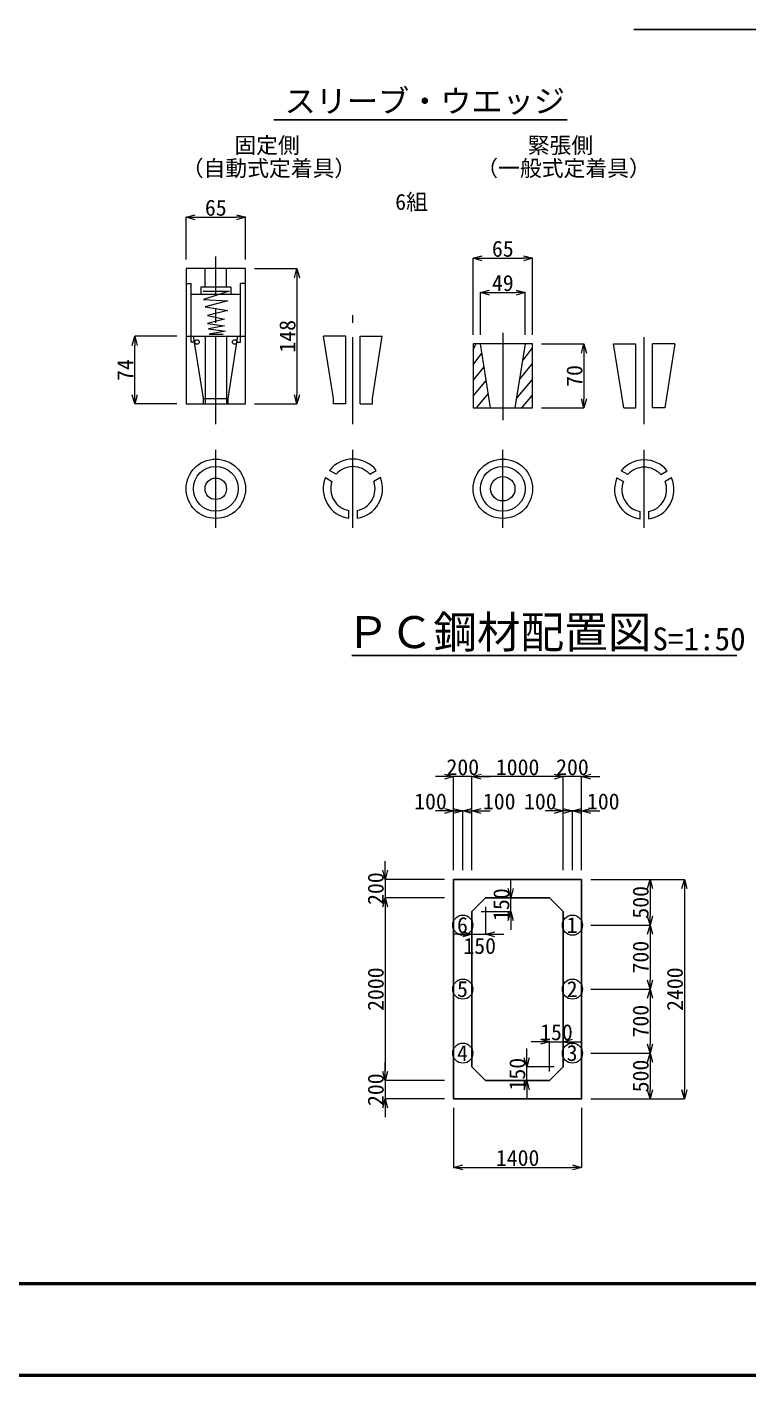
# Model space of a CAD drawing. Header units: millimetres. Extents: x 0 to 84100, y 0 to 59400.
# Drawn here: x 47731 to 63516, y 0 to 29496 of the extents above; entities that cross this region are included whole.
import ezdxf
from ezdxf.enums import TextEntityAlignment as Align

# ---------------------------------------------------------------- set-up
doc = ezdxf.new("R2010")
doc.units = ezdxf.units.MM
doc.header["$LTSCALE"] = 100
doc.header["$PDMODE"] = 3
doc.header["$PDSIZE"] = -2
doc.linetypes.add('CENTER2', pattern=[28.575, 19.05, -3.175, 3.175, -3.175])
doc.layers.get('0').update_dxf_attribs({"lineweight": 9})
doc.layers.add('0タイトル', color=7, linetype='Continuous')
for name, color, linetype, lineweight in [('0中心線', 7, 'CENTER2', 5), ('0寸法', 7, 'Continuous', 5), ('0文字', 41, 'Continuous', 5), ('1Pca-BOX', 3, 'Continuous', 25), ('3PC定着具', 150, 'Continuous', 13), ('D-TTL', 2, 'Continuous', 50)]:
    doc.layers.add(name, color=color, linetype=linetype, lineweight=lineweight)
doc.styles.add('寸法文字', font='MS Gothic.ttf')
doc.dimstyles.new('1／5', dxfattribs={"dimscale": 100, "dimtxt": 3.5, "dimasz": 2, "dimexe": 0, "dimexo": 2, "dimgap": 0.3, "dimtad": 1, "dimdec": 0, "dimlfac": 0.05, "dimzin": 1, "dimdsep": 46, "dimtxsty": '寸法文字', "dimblk": 'OPEN30', "dimcen": 2.5, "dimclrd": 256, "dimclre": 256, "dimclrt": 256, "dimadec": 0, "dimazin": 0, "dimtfac": 1, "dimtdec": 0, "dimtmove": 0, "dimatfit": 3, "dimldrblk": 'OPEN30', "dimfxl": 1, "dimlwd": -1, "dimlwe": -1, "dimarcsym": 0})
doc.dimstyles.new('1／50', dxfattribs={"dimscale": 100, "dimtxt": 3.5, "dimasz": 2, "dimexe": 0, "dimexo": 2, "dimgap": 0.3, "dimtad": 1, "dimdec": 1, "dimlfac": 0.5, "dimzin": 9, "dimdsep": 46, "dimtxsty": '寸法文字', "dimblk": 'OPEN30', "dimcen": 2.5, "dimclrd": 256, "dimclre": 256, "dimclrt": 256, "dimadec": 0, "dimazin": 0, "dimtfac": 1, "dimtdec": 1, "dimtmove": 0, "dimatfit": 3, "dimldrblk": 'OPEN30', "dimfxl": 1, "dimlwd": -1, "dimlwe": -1, "dimarcsym": 0})

# ---------------------------------------------------------------- blocks, each defined once
blk = doc.blocks.new('_Open30')
at = {"color": 0, "linetype": 'ByBlock', "lineweight": -2}
for p, q in [((-1, 0.27), (0, 0)), ((0, 0), (-1, -0.27)), ((0, 0), (-1, 0))]:
    blk.add_line(p, q, dxfattribs=at)
blk = doc.blocks.new('*D24')
at = {"layer": '0寸法', "transparency": 16777216}
for p, q in [((52715, 24208), (53640, 24208)), ((53640, 24008), (53640, 21448)), ((52715, 21248), (53640, 21248))]:
    blk.add_line(p, q, dxfattribs=at)
at = {"layer": 'Defpoints', "color": 0, "transparency": 16777216}
for p in [(52515, 24208), (52515, 21248), (53640, 21248)]:
    blk.add_point(p, dxfattribs=at)
at = {"layer": '0寸法', "transparency": 16777216, "xscale": 200, "yscale": 200, "zscale": 200}
for p, rotation in [((53640, 24208), 90), ((53640, 21248), 270)]:
    blk.add_blockref('_Open30', p, dxfattribs=dict(at, rotation=rotation))
at = {"layer": '0寸法', "transparency": 16777216, "insert": (53435, 22728), "char_height": 350, "attachment_point": 5, "rotation": 90, "style": '寸法文字'}
blk.add_mtext('148', dxfattribs=at)
blk = doc.blocks.new('*D25')
at = {"layer": '0寸法', "transparency": 16777216}
for p, q in [((51215, 24408), (51215, 25333)), ((51415, 25333), (52315, 25333)), ((52515, 24408), (52515, 25333))]:
    blk.add_line(p, q, dxfattribs=at)
at = {"layer": 'Defpoints', "color": 0, "transparency": 16777216}
for p in [(52515, 25333), (51215, 24208), (52515, 24208)]:
    blk.add_point(p, dxfattribs=at)
at = {"layer": '0寸法', "transparency": 16777216, "xscale": 200, "yscale": 200, "zscale": 200, "rotation": 180}
blk.add_blockref('_Open30', (51215, 25333), dxfattribs=at)
at = {"layer": '0寸法', "transparency": 16777216, "xscale": 200, "yscale": 200, "zscale": 200}
blk.add_blockref('_Open30', (52515, 25333), dxfattribs=at)
at = {"layer": '0寸法', "transparency": 16777216, "insert": (51865, 25538), "char_height": 350, "attachment_point": 5, "style": '寸法文字'}
blk.add_mtext('65', dxfattribs=at)
blk = doc.blocks.new('*D26')
at = {"layer": '0寸法', "transparency": 16777216}
for p, q in [((58998, 22560), (59923, 22560)), ((59923, 22360), (59923, 21360)), ((58998, 21160), (59923, 21160))]:
    blk.add_line(p, q, dxfattribs=at)
at = {"layer": 'Defpoints', "color": 0, "transparency": 16777216}
for p in [(58798, 22560), (58798, 21160), (59923, 21160)]:
    blk.add_point(p, dxfattribs=at)
at = {"layer": '0寸法', "transparency": 16777216, "xscale": 200, "yscale": 200, "zscale": 200}
for p, rotation in [((59923, 22560), 90), ((59923, 21160), 270)]:
    blk.add_blockref('_Open30', p, dxfattribs=dict(at, rotation=rotation))
at = {"layer": '0寸法', "transparency": 16777216, "insert": (59718, 21860), "char_height": 350, "attachment_point": 5, "rotation": 90, "style": '寸法文字'}
blk.add_mtext('70', dxfattribs=at)
blk = doc.blocks.new('*D50')
at = {"layer": '0寸法', "transparency": 16777216}
for p, q in [((51015, 22728), (50090, 22728)), ((50090, 21448), (50090, 22528)), ((51015, 21248), (50090, 21248))]:
    blk.add_line(p, q, dxfattribs=at)
at = {"layer": 'Defpoints', "color": 0, "transparency": 16777216}
for p in [(50090, 22728), (51215, 22728), (51215, 21248)]:
    blk.add_point(p, dxfattribs=at)
at = {"layer": '0寸法', "transparency": 16777216, "xscale": 200, "yscale": 200, "zscale": 200}
for p, rotation in [((50090, 22728), 90), ((50090, 21248), 270)]:
    blk.add_blockref('_Open30', p, dxfattribs=dict(at, rotation=rotation))
at = {"layer": '0寸法', "transparency": 16777216, "insert": (49885, 21988), "char_height": 350, "attachment_point": 5, "rotation": 90, "style": '寸法文字'}
blk.add_mtext('74', dxfattribs=at)
blk = doc.blocks.new('*D27')
at = {"layer": '0寸法', "transparency": 16777216}
for p, q in [((57498, 22760), (57498, 24435)), ((57698, 24435), (58598, 24435)), ((58798, 22760), (58798, 24435))]:
    blk.add_line(p, q, dxfattribs=at)
at = {"layer": 'Defpoints', "color": 0, "transparency": 16777216}
for p in [(58798, 24435), (57498, 22560), (58798, 22560)]:
    blk.add_point(p, dxfattribs=at)
at = {"layer": '0寸法', "transparency": 16777216, "xscale": 200, "yscale": 200, "zscale": 200, "rotation": 180}
blk.add_blockref('_Open30', (57498, 24435), dxfattribs=at)
at = {"layer": '0寸法', "transparency": 16777216, "xscale": 200, "yscale": 200, "zscale": 200}
blk.add_blockref('_Open30', (58798, 24435), dxfattribs=at)
at = {"layer": '0寸法', "transparency": 16777216, "insert": (58148, 24640), "char_height": 350, "attachment_point": 5, "style": '寸法文字'}
blk.add_mtext('65', dxfattribs=at)
blk = doc.blocks.new('*D28')
at = {"layer": '0寸法', "transparency": 16777216}
for p, q in [((57658, 22760), (57658, 23685)), ((57858, 23685), (58438, 23685)), ((58638, 22760), (58638, 23685))]:
    blk.add_line(p, q, dxfattribs=at)
at = {"layer": 'Defpoints', "color": 0, "transparency": 16777216}
for p in [(58638, 23685), (57658, 22560), (58638, 22560)]:
    blk.add_point(p, dxfattribs=at)
at = {"layer": '0寸法', "transparency": 16777216, "xscale": 200, "yscale": 200, "zscale": 200, "rotation": 180}
blk.add_blockref('_Open30', (57658, 23685), dxfattribs=at)
at = {"layer": '0寸法', "transparency": 16777216, "xscale": 200, "yscale": 200, "zscale": 200}
blk.add_blockref('_Open30', (58638, 23685), dxfattribs=at)
at = {"layer": '0寸法', "transparency": 16777216, "insert": (58148, 23890), "char_height": 350, "attachment_point": 5, "style": '寸法文字'}
blk.add_mtext('49', dxfattribs=at)
blk = doc.blocks.new('*D69')
at = {"layer": '0寸法', "ltscale": 50, "transparency": 16777216}
for p, q in [((55572, 11043), (55572, 11243)), ((56872, 10843), (55572, 10843)), ((55572, 10843), (55572, 10443)), ((56872, 10443), (55572, 10443)), ((55572, 10243), (55572, 10043))]:
    blk.add_line(p, q, dxfattribs=at)
at = {"layer": 'Defpoints', "color": 0, "ltscale": 50, "transparency": 16777216}
for p in [(57072, 10843), (55572, 10443), (57072, 10443)]:
    blk.add_point(p, dxfattribs=at)
at = {"layer": '0寸法', "ltscale": 50, "transparency": 16777216, "xscale": 200, "yscale": 200, "zscale": 200}
for p, rotation in [((55572, 10843), 270), ((55572, 10443), 90)]:
    blk.add_blockref('_Open30', p, dxfattribs=dict(at, rotation=rotation))
at = {"layer": '0寸法', "ltscale": 50, "transparency": 16777216, "insert": (55367, 10643), "char_height": 350, "attachment_point": 5, "rotation": 90, "style": '寸法文字'}
blk.add_mtext('200', dxfattribs=at)
blk = doc.blocks.new('*D63')
at = {"layer": '0寸法', "ltscale": 50, "transparency": 16777216}
for p, q in [((56872, 10443), (55572, 10443)), ((55572, 10243), (55572, 6643)), ((56872, 6443), (55572, 6443))]:
    blk.add_line(p, q, dxfattribs=at)
at = {"layer": 'Defpoints', "color": 0, "ltscale": 50, "transparency": 16777216}
for p in [(57072, 10443), (55572, 6443), (57072, 6443)]:
    blk.add_point(p, dxfattribs=at)
at = {"layer": '0寸法', "ltscale": 50, "transparency": 16777216, "xscale": 200, "yscale": 200, "zscale": 200}
for p, rotation in [((55572, 10443), 90), ((55572, 6443), 270)]:
    blk.add_blockref('_Open30', p, dxfattribs=dict(at, rotation=rotation))
at = {"layer": '0寸法', "ltscale": 50, "transparency": 16777216, "insert": (55367, 8443), "char_height": 350, "attachment_point": 5, "rotation": 90, "style": '寸法文字'}
blk.add_mtext('2000', dxfattribs=at)
blk = doc.blocks.new('*D64')
at = {"layer": '0寸法', "ltscale": 50, "transparency": 16777216}
for p, q in [((55572, 6643), (55572, 6843)), ((56872, 6443), (55572, 6443)), ((55572, 6443), (55572, 6043)), ((56872, 6043), (55572, 6043)), ((55572, 5843), (55572, 5643))]:
    blk.add_line(p, q, dxfattribs=at)
at = {"layer": 'Defpoints', "color": 0, "ltscale": 50, "transparency": 16777216}
for p in [(57072, 6443), (55572, 6043), (57072, 6043)]:
    blk.add_point(p, dxfattribs=at)
at = {"layer": '0寸法', "ltscale": 50, "transparency": 16777216, "xscale": 200, "yscale": 200, "zscale": 200}
for p, rotation in [((55572, 6443), 270), ((55572, 6043), 90)]:
    blk.add_blockref('_Open30', p, dxfattribs=dict(at, rotation=rotation))
at = {"layer": '0寸法', "ltscale": 50, "transparency": 16777216, "insert": (55367, 6243), "char_height": 350, "attachment_point": 5, "rotation": 90, "style": '寸法文字'}
blk.add_mtext('200', dxfattribs=at)
blk = doc.blocks.new('*D65')
at = {"layer": '0寸法', "ltscale": 50, "transparency": 16777216}
for p, q in [((60072, 10843), (62122, 10843)), ((62122, 10643), (62122, 6243)), ((60072, 6043), (62122, 6043))]:
    blk.add_line(p, q, dxfattribs=at)
at = {"layer": 'Defpoints', "color": 0, "ltscale": 50, "transparency": 16777216}
for p in [(59872, 10843), (59872, 6043), (62122, 6043)]:
    blk.add_point(p, dxfattribs=at)
at = {"layer": '0寸法', "ltscale": 50, "transparency": 16777216, "xscale": 200, "yscale": 200, "zscale": 200}
for p, rotation in [((62122, 10843), 90), ((62122, 6043), 270)]:
    blk.add_blockref('_Open30', p, dxfattribs=dict(at, rotation=rotation))
at = {"layer": '0寸法', "ltscale": 50, "transparency": 16777216, "insert": (61917, 8443), "char_height": 350, "attachment_point": 5, "rotation": 90, "style": '寸法文字'}
blk.add_mtext('2400', dxfattribs=at)
blk = doc.blocks.new('*D66')
at = {"layer": '0寸法', "ltscale": 50, "transparency": 16777216}
for p, q in [((60072, 10843), (61372, 10843)), ((61372, 10643), (61372, 10043)), ((60072, 9843), (61372, 9843))]:
    blk.add_line(p, q, dxfattribs=at)
at = {"layer": 'Defpoints', "color": 0, "ltscale": 50, "transparency": 16777216}
for p in [(59872, 10843), (59872, 9843), (61372, 9843)]:
    blk.add_point(p, dxfattribs=at)
at = {"layer": '0寸法', "ltscale": 50, "transparency": 16777216, "xscale": 200, "yscale": 200, "zscale": 200}
for p, rotation in [((61372, 10843), 90), ((61372, 9843), 270)]:
    blk.add_blockref('_Open30', p, dxfattribs=dict(at, rotation=rotation))
at = {"layer": '0寸法', "ltscale": 50, "transparency": 16777216, "insert": (61167, 10343), "char_height": 350, "attachment_point": 5, "rotation": 90, "style": '寸法文字'}
blk.add_mtext('500', dxfattribs=at)
blk = doc.blocks.new('*D67')
at = {"layer": '0寸法', "ltscale": 50, "transparency": 16777216}
for p, q in [((60072, 9843), (61372, 9843)), ((61372, 9643), (61372, 8643)), ((60072, 8443), (61372, 8443))]:
    blk.add_line(p, q, dxfattribs=at)
at = {"layer": 'Defpoints', "color": 0, "ltscale": 50, "transparency": 16777216}
for p in [(59872, 9843), (59872, 8443), (61372, 8443)]:
    blk.add_point(p, dxfattribs=at)
at = {"layer": '0寸法', "ltscale": 50, "transparency": 16777216, "xscale": 200, "yscale": 200, "zscale": 200}
for p, rotation in [((61372, 9843), 90), ((61372, 8443), 270)]:
    blk.add_blockref('_Open30', p, dxfattribs=dict(at, rotation=rotation))
at = {"layer": '0寸法', "ltscale": 50, "transparency": 16777216, "insert": (61167, 9143), "char_height": 350, "attachment_point": 5, "rotation": 90, "style": '寸法文字'}
blk.add_mtext('700', dxfattribs=at)
blk = doc.blocks.new('*D68')
at = {"layer": '0寸法', "ltscale": 50, "transparency": 16777216}
for p, q in [((60072, 8443), (61372, 8443)), ((61372, 8243), (61372, 7243)), ((60072, 7043), (61372, 7043))]:
    blk.add_line(p, q, dxfattribs=at)
at = {"layer": 'Defpoints', "color": 0, "ltscale": 50, "transparency": 16777216}
for p in [(59872, 8443), (59872, 7043), (61372, 7043)]:
    blk.add_point(p, dxfattribs=at)
at = {"layer": '0寸法', "ltscale": 50, "transparency": 16777216, "xscale": 200, "yscale": 200, "zscale": 200}
for p, rotation in [((61372, 8443), 90), ((61372, 7043), 270)]:
    blk.add_blockref('_Open30', p, dxfattribs=dict(at, rotation=rotation))
at = {"layer": '0寸法', "ltscale": 50, "transparency": 16777216, "insert": (61167, 7743), "char_height": 350, "attachment_point": 5, "rotation": 90, "style": '寸法文字'}
blk.add_mtext('700', dxfattribs=at)
blk = doc.blocks.new('*D70')
at = {"layer": '0寸法', "ltscale": 50, "transparency": 16777216}
for p, q in [((60072, 7043), (61372, 7043)), ((61372, 6843), (61372, 6243)), ((60072, 6043), (61372, 6043))]:
    blk.add_line(p, q, dxfattribs=at)
at = {"layer": 'Defpoints', "color": 0, "ltscale": 50, "transparency": 16777216}
for p in [(59872, 7043), (59872, 6043), (61372, 6043)]:
    blk.add_point(p, dxfattribs=at)
at = {"layer": '0寸法', "ltscale": 50, "transparency": 16777216, "xscale": 200, "yscale": 200, "zscale": 200}
for p, rotation in [((61372, 7043), 90), ((61372, 6043), 270)]:
    blk.add_blockref('_Open30', p, dxfattribs=dict(at, rotation=rotation))
at = {"layer": '0寸法', "ltscale": 50, "transparency": 16777216, "insert": (61167, 6543), "char_height": 350, "attachment_point": 5, "rotation": 90, "style": '寸法文字'}
blk.add_mtext('500', dxfattribs=at)
blk = doc.blocks.new('*D53')
at = {"layer": '0寸法', "ltscale": 50, "transparency": 16777216}
for p, q in [((59272, 13093), (59072, 13093)), ((59472, 11043), (59472, 13093)), ((59872, 13093), (59472, 13093)), ((59872, 11043), (59872, 13093)), ((60072, 13093), (60272, 13093))]:
    blk.add_line(p, q, dxfattribs=at)
at = {"layer": 'Defpoints', "color": 0, "ltscale": 50, "transparency": 16777216}
for p in [(59472, 13093), (59472, 10843), (59872, 10843)]:
    blk.add_point(p, dxfattribs=at)
at = {"layer": '0寸法', "ltscale": 50, "transparency": 16777216, "xscale": 200, "yscale": 200, "zscale": 200}
blk.add_blockref('_Open30', (59472, 13093), dxfattribs=at)
at = {"layer": '0寸法', "ltscale": 50, "transparency": 16777216, "xscale": 200, "yscale": 200, "zscale": 200, "rotation": 180}
blk.add_blockref('_Open30', (59872, 13093), dxfattribs=at)
at = {"layer": '0寸法', "ltscale": 50, "transparency": 16777216, "insert": (59672, 13298), "char_height": 350, "attachment_point": 5, "style": '寸法文字'}
blk.add_mtext('200', dxfattribs=at)
blk = doc.blocks.new('*D54')
at = {"layer": '0寸法', "ltscale": 50, "transparency": 16777216}
for p, q in [((57472, 11043), (57472, 13093)), ((59272, 13093), (57672, 13093)), ((59472, 11043), (59472, 13093))]:
    blk.add_line(p, q, dxfattribs=at)
at = {"layer": 'Defpoints', "color": 0, "ltscale": 50, "transparency": 16777216}
for p in [(57472, 13093), (57472, 10843), (59472, 10843)]:
    blk.add_point(p, dxfattribs=at)
at = {"layer": '0寸法', "ltscale": 50, "transparency": 16777216, "xscale": 200, "yscale": 200, "zscale": 200, "rotation": 180}
blk.add_blockref('_Open30', (57472, 13093), dxfattribs=at)
at = {"layer": '0寸法', "ltscale": 50, "transparency": 16777216, "xscale": 200, "yscale": 200, "zscale": 200}
blk.add_blockref('_Open30', (59472, 13093), dxfattribs=at)
at = {"layer": '0寸法', "ltscale": 50, "transparency": 16777216, "insert": (58472, 13298), "char_height": 350, "attachment_point": 5, "style": '寸法文字'}
blk.add_mtext('1000', dxfattribs=at)
blk = doc.blocks.new('*D55')
at = {"layer": '0寸法', "ltscale": 50, "transparency": 16777216}
for p, q in [((56872, 13093), (56672, 13093)), ((57072, 11043), (57072, 13093)), ((57472, 13093), (57072, 13093)), ((57472, 11043), (57472, 13093)), ((57672, 13093), (57872, 13093))]:
    blk.add_line(p, q, dxfattribs=at)
at = {"layer": 'Defpoints', "color": 0, "ltscale": 50, "transparency": 16777216}
for p in [(57072, 13093), (57072, 10843), (57472, 10843)]:
    blk.add_point(p, dxfattribs=at)
at = {"layer": '0寸法', "ltscale": 50, "transparency": 16777216, "xscale": 200, "yscale": 200, "zscale": 200}
blk.add_blockref('_Open30', (57072, 13093), dxfattribs=at)
at = {"layer": '0寸法', "ltscale": 50, "transparency": 16777216, "xscale": 200, "yscale": 200, "zscale": 200, "rotation": 180}
blk.add_blockref('_Open30', (57472, 13093), dxfattribs=at)
at = {"layer": '0寸法', "ltscale": 50, "transparency": 16777216, "insert": (57272, 13298), "char_height": 350, "attachment_point": 5, "style": '寸法文字'}
blk.add_mtext('200', dxfattribs=at)
blk = doc.blocks.new('*D56')
at = {"layer": '0寸法', "ltscale": 50, "transparency": 16777216}
for p, q in [((59472, 12343), (59272, 12343)), ((59672, 11043), (59672, 12343)), ((59872, 12343), (59672, 12343)), ((59872, 11043), (59872, 12343)), ((60072, 12343), (60272, 12343))]:
    blk.add_line(p, q, dxfattribs=at)
at = {"layer": 'Defpoints', "color": 0, "ltscale": 50, "transparency": 16777216}
for p in [(59672, 12343), (59672, 10843), (59872, 10843)]:
    blk.add_point(p, dxfattribs=at)
at = {"layer": '0寸法', "ltscale": 50, "transparency": 16777216, "xscale": 200, "yscale": 200, "zscale": 200}
blk.add_blockref('_Open30', (59672, 12343), dxfattribs=at)
at = {"layer": '0寸法', "ltscale": 50, "transparency": 16777216, "xscale": 200, "yscale": 200, "zscale": 200, "rotation": 180}
blk.add_blockref('_Open30', (59872, 12343), dxfattribs=at)
at = {"layer": '0寸法', "ltscale": 50, "transparency": 16777216, "insert": (60347, 12548), "char_height": 350, "attachment_point": 5, "style": '寸法文字'}
blk.add_mtext('100', dxfattribs=at)
blk = doc.blocks.new('*D57')
at = {"layer": '0寸法', "ltscale": 50, "transparency": 16777216}
for p, q in [((59272, 12343), (59072, 12343)), ((59472, 11043), (59472, 12343)), ((59672, 12343), (59472, 12343)), ((59672, 11043), (59672, 12343)), ((59872, 12343), (60072, 12343))]:
    blk.add_line(p, q, dxfattribs=at)
at = {"layer": 'Defpoints', "color": 0, "ltscale": 50, "transparency": 16777216}
for p in [(59472, 12343), (59472, 10843), (59672, 10843)]:
    blk.add_point(p, dxfattribs=at)
at = {"layer": '0寸法', "ltscale": 50, "transparency": 16777216, "xscale": 200, "yscale": 200, "zscale": 200}
blk.add_blockref('_Open30', (59472, 12343), dxfattribs=at)
at = {"layer": '0寸法', "ltscale": 50, "transparency": 16777216, "xscale": 200, "yscale": 200, "zscale": 200, "rotation": 180}
blk.add_blockref('_Open30', (59672, 12343), dxfattribs=at)
at = {"layer": '0寸法', "ltscale": 50, "transparency": 16777216, "insert": (58970, 12548), "char_height": 350, "attachment_point": 5, "style": '寸法文字'}
blk.add_mtext('100', dxfattribs=at)
blk = doc.blocks.new('*D58')
at = {"layer": '0寸法', "ltscale": 50, "transparency": 16777216}
for p, q in [((56872, 12343), (56672, 12343)), ((57072, 11043), (57072, 12343)), ((57072, 12343), (57272, 12343)), ((57272, 11043), (57272, 12343)), ((57472, 12343), (57672, 12343))]:
    blk.add_line(p, q, dxfattribs=at)
at = {"layer": 'Defpoints', "color": 0, "ltscale": 50, "transparency": 16777216}
for p in [(57272, 12343), (57072, 10843), (57272, 10843)]:
    blk.add_point(p, dxfattribs=at)
at = {"layer": '0寸法', "ltscale": 50, "transparency": 16777216, "xscale": 200, "yscale": 200, "zscale": 200}
blk.add_blockref('_Open30', (57072, 12343), dxfattribs=at)
at = {"layer": '0寸法', "ltscale": 50, "transparency": 16777216, "xscale": 200, "yscale": 200, "zscale": 200, "rotation": 180}
blk.add_blockref('_Open30', (57272, 12343), dxfattribs=at)
at = {"layer": '0寸法', "ltscale": 50, "transparency": 16777216, "insert": (56565, 12548), "char_height": 350, "attachment_point": 5, "style": '寸法文字'}
blk.add_mtext('100', dxfattribs=at)
blk = doc.blocks.new('*D59')
at = {"layer": '0寸法', "ltscale": 50, "transparency": 16777216}
for p, q in [((57072, 12343), (56872, 12343)), ((57272, 11043), (57272, 12343)), ((57272, 12343), (57472, 12343)), ((57472, 11043), (57472, 12343)), ((57672, 12343), (57872, 12343))]:
    blk.add_line(p, q, dxfattribs=at)
at = {"layer": 'Defpoints', "color": 0, "ltscale": 50, "transparency": 16777216}
for p in [(57472, 12343), (57272, 10843), (57472, 10843)]:
    blk.add_point(p, dxfattribs=at)
at = {"layer": '0寸法', "ltscale": 50, "transparency": 16777216, "xscale": 200, "yscale": 200, "zscale": 200}
blk.add_blockref('_Open30', (57272, 12343), dxfattribs=at)
at = {"layer": '0寸法', "ltscale": 50, "transparency": 16777216, "xscale": 200, "yscale": 200, "zscale": 200, "rotation": 180}
blk.add_blockref('_Open30', (57472, 12343), dxfattribs=at)
at = {"layer": '0寸法', "ltscale": 50, "transparency": 16777216, "insert": (58070, 12548), "char_height": 350, "attachment_point": 5, "style": '寸法文字'}
blk.add_mtext('100', dxfattribs=at)
blk = doc.blocks.new('*D60')
at = {"layer": '0寸法', "ltscale": 50, "transparency": 16777216}
for p, q in [((57072, 5843), (57072, 4543)), ((59872, 5843), (59872, 4543)), ((57272, 4543), (59672, 4543))]:
    blk.add_line(p, q, dxfattribs=at)
at = {"layer": 'Defpoints', "color": 0, "ltscale": 50, "transparency": 16777216}
for p in [(57072, 6043), (59872, 6043), (59872, 4543)]:
    blk.add_point(p, dxfattribs=at)
at = {"layer": '0寸法', "ltscale": 50, "transparency": 16777216, "xscale": 200, "yscale": 200, "zscale": 200, "rotation": 180}
blk.add_blockref('_Open30', (57072, 4543), dxfattribs=at)
at = {"layer": '0寸法', "ltscale": 50, "transparency": 16777216, "xscale": 200, "yscale": 200, "zscale": 200}
blk.add_blockref('_Open30', (59872, 4543), dxfattribs=at)
at = {"layer": '0寸法', "ltscale": 50, "transparency": 16777216, "insert": (58472, 4748), "char_height": 350, "attachment_point": 5, "style": '寸法文字'}
blk.add_mtext('1400', dxfattribs=at)
blk = doc.blocks.new('*D61')
at = {"layer": '0寸法', "ltscale": 50, "transparency": 16777216}
for p, q in [((58322, 10643), (58322, 10843)), ((57972, 10443), (58322, 10443)), ((58322, 10143), (58322, 10443)), ((57672, 10143), (58322, 10143)), ((58322, 9943), (58322, 9743))]:
    blk.add_line(p, q, dxfattribs=at)
at = {"layer": 'Defpoints', "color": 0, "ltscale": 50, "transparency": 16777216}
for p in [(57772, 10443), (58322, 10443), (57472, 10143)]:
    blk.add_point(p, dxfattribs=at)
at = {"layer": '0寸法', "ltscale": 50, "transparency": 16777216, "xscale": 200, "yscale": 200, "zscale": 200}
for p, rotation in [((58322, 10443), 270), ((58322, 10143), 90)]:
    blk.add_blockref('_Open30', p, dxfattribs=dict(at, rotation=rotation))
at = {"layer": '0寸法', "ltscale": 50, "transparency": 16777216, "insert": (58117, 10293), "char_height": 350, "attachment_point": 5, "rotation": 90, "style": '寸法文字'}
blk.add_mtext('150', dxfattribs=at)
blk = doc.blocks.new('*D62')
at = {"layer": '0寸法', "ltscale": 50, "transparency": 16777216}
for p, q in [((57772, 10243), (57772, 9643)), ((57472, 9943), (57472, 9643)), ((57272, 9643), (57072, 9643)), ((57472, 9643), (57772, 9643)), ((57972, 9643), (58172, 9643))]:
    blk.add_line(p, q, dxfattribs=at)
at = {"layer": 'Defpoints', "color": 0, "ltscale": 50, "transparency": 16777216}
for p in [(57772, 10443), (57472, 10143), (57772, 9643)]:
    blk.add_point(p, dxfattribs=at)
at = {"layer": '0寸法', "ltscale": 50, "transparency": 16777216, "xscale": 200, "yscale": 200, "zscale": 200}
blk.add_blockref('_Open30', (57472, 9643), dxfattribs=at)
at = {"layer": '0寸法', "ltscale": 50, "transparency": 16777216, "xscale": 200, "yscale": 200, "zscale": 200, "rotation": 180}
blk.add_blockref('_Open30', (57772, 9643), dxfattribs=at)
at = {"layer": '0寸法', "ltscale": 50, "transparency": 16777216, "insert": (57642, 9386), "char_height": 350, "attachment_point": 5, "style": '寸法文字'}
blk.add_mtext('150', dxfattribs=at)
blk = doc.blocks.new('*D71')
at = {"layer": '0寸法', "ltscale": 50, "transparency": 16777216}
for p, q in [((58972, 7293), (58772, 7293)), ((59172, 6643), (59172, 7293)), ((59172, 7293), (59472, 7293)), ((59472, 6943), (59472, 7293)), ((59672, 7293), (59872, 7293))]:
    blk.add_line(p, q, dxfattribs=at)
at = {"layer": 'Defpoints', "color": 0, "ltscale": 50, "transparency": 16777216}
for p in [(59472, 7293), (59472, 6743), (59172, 6443)]:
    blk.add_point(p, dxfattribs=at)
at = {"layer": '0寸法', "ltscale": 50, "transparency": 16777216, "xscale": 200, "yscale": 200, "zscale": 200}
blk.add_blockref('_Open30', (59172, 7293), dxfattribs=at)
at = {"layer": '0寸法', "ltscale": 50, "transparency": 16777216, "xscale": 200, "yscale": 200, "zscale": 200, "rotation": 180}
blk.add_blockref('_Open30', (59472, 7293), dxfattribs=at)
at = {"layer": '0寸法', "ltscale": 50, "transparency": 16777216, "insert": (59322, 7498), "char_height": 350, "attachment_point": 5, "style": '寸法文字'}
blk.add_mtext('150', dxfattribs=at)
blk = doc.blocks.new('*D72')
at = {"layer": '0寸法', "ltscale": 50, "transparency": 16777216}
for p, q in [((58672, 6943), (58672, 7143)), ((59272, 6743), (58672, 6743)), ((58672, 6443), (58672, 6743)), ((58972, 6443), (58672, 6443)), ((58672, 6243), (58672, 6043))]:
    blk.add_line(p, q, dxfattribs=at)
at = {"layer": 'Defpoints', "color": 0, "ltscale": 50, "transparency": 16777216}
for p in [(58672, 6743), (59472, 6743), (59172, 6443)]:
    blk.add_point(p, dxfattribs=at)
at = {"layer": '0寸法', "ltscale": 50, "transparency": 16777216, "xscale": 200, "yscale": 200, "zscale": 200}
for p, rotation in [((58672, 6743), 270), ((58672, 6443), 90)]:
    blk.add_blockref('_Open30', p, dxfattribs=dict(at, rotation=rotation))
at = {"layer": '0寸法', "ltscale": 50, "transparency": 16777216, "insert": (58467, 6583), "char_height": 350, "attachment_point": 5, "rotation": 90, "style": '寸法文字'}
blk.add_mtext('150', dxfattribs=at)

msp = doc.modelspace()

# ---------------------------------------------------------------- linework, layer by layer
at = {"layer": '0タイトル'}
for p, q in [((67302.84, 29443.77), (61012.73, 29443.77)), ((53138.16, 27460.71), (59559.74, 27460.71))]:
    msp.add_line(p, q, dxfattribs=at)
at = {"layer": '0タイトル', "linetype": 'Continuous'}
msp.add_line((54845.78, 15742.16), (63272.02, 15742.16), dxfattribs=at)
at = {"layer": '0中心線'}
for p, q in [((51865.25, 20801.35), (51865.25, 24475.15)), ((54866.7, 20801.35), (54866.7, 23187.24)), ((58147.82, 22800.32), (58147.82, 20801.35)), ((61244.16, 20801.35), (61244.16, 22800.32)), ((51865.25, 18537.49), (51865.25, 20245.06)), ((54866.7, 18537.49), (54866.7, 20245.06)), ((58147.82, 18537.49), (58147.82, 20245.06)), ((61244.16, 18537.49), (61244.16, 20245.06))]:
    msp.add_line(p, q, dxfattribs=at)
at = {"layer": '0中心線', "lineweight": 9}
msp.add_line((59671.78, 9943.44), (59671.78, 9743.44), dxfattribs=at)
at = {"layer": '0文字'}
for centre in [(57271.78, 9843.44), (59671.78, 9843.44), (57271.78, 8443.44), (59671.78, 8443.44), (57271.78, 7043.44), (59671.78, 7043.44)]:
    msp.add_circle(centre, 220, dxfattribs=at)
at = {"layer": '1Pca-BOX'}
for points in [[(59871.78, 10843.44), (59871.78, 6043.44), (57071.78, 6043.44), (57071.78, 10843.44)], [(59471.78, 10143.44), (59471.78, 6743.44), (59171.78, 6443.44), (57771.78, 6443.44), (57471.78, 6743.44), (57471.78, 10143.44), (57771.78, 10443.44), (59171.78, 10443.44)]]:
    msp.add_lwpolyline(points, close=True, dxfattribs=at)
at = {"layer": '3PC定着具'}
for p, q in [((51630.17, 23803.26), (51630.17, 24208.25)), ((52100.34, 23803.26), (52100.34, 24208.25)), ((51215.25, 23885.46), (51322.32, 23885.46)), ((51322.32, 22597.15), (51322.32, 23885.46)), ((52408.19, 23638.86), (51322.32, 23638.86)), ((52194.05, 23803.26), (51536.46, 23803.26)), ((51536.46, 23803.26), (51536.46, 23638.86)), ((51587.36, 23715.24), (52155.48, 23715.24)), ((52155.48, 23715.24), (51596.19, 23535.81)), ((52194.05, 23803.26), (52194.05, 23638.86)), ((52515.25, 23885.46), (52408.19, 23885.46)), ((52408.19, 22597.15), (52408.19, 23885.46)), ((51596.19, 23535.81), (52128.98, 23500.51)), ((52128.98, 23500.51), (51634.46, 23374.03)), ((51634.46, 23374.03), (52131.93, 23288.72)), ((52131.93, 23288.72), (51681.56, 23182.83)), ((51681.56, 23182.83), (52055.4, 23100.47)), ((52055.4, 23100.47), (51684.5, 23009.28)), ((51684.5, 23009.28), (52058.34, 22959.28)), ((51215.25, 22728.25), (52515.25, 22728.25)), ((51594, 21363.75), (51379.86, 22728.25)), ((51630.17, 22728.25), (51630.17, 21248.25)), ((52058.34, 22959.28), (51702.16, 22890.55)), ((51702.16, 22890.55), (52076, 22840.54)), ((52076, 22840.54), (51719.83, 22771.82)), ((51719.83, 22771.82), (52025.96, 22771.82)), ((52100.34, 22728.25), (52100.34, 21248.25)), ((52136.51, 21363.75), (52350.65, 22728.25)), ((54440.06, 21363.75), (54225.93, 22728.25)), ((54711.32, 22728.25), (54225.93, 22728.25)), ((54711.32, 21248.25), (54711.32, 22728.25)), ((55022.09, 22728.25), (55507.48, 22728.25)), ((55022.09, 21248.25), (55022.09, 22728.25)), ((55293.34, 21363.75), (55507.48, 22728.25)), ((51400.44, 22597.15), (51322.32, 22597.15)), ((52330.07, 22597.15), (52408.19, 22597.15)), ((57497.82, 22442.07), (57566.07, 22560.32)), ((57881.15, 21160.32), (57657.82, 22560.32)), ((58637.82, 22560.32), (58414.49, 21160.32)), ((58577.12, 22179.84), (58797.82, 22473.65)), ((60572.18, 22560.32), (61062.18, 22560.32)), ((60795.51, 21160.32), (60572.18, 22560.32)), ((61062.18, 21160.32), (61062.18, 22560.32)), ((61916.14, 22560.32), (61426.14, 22560.32)), ((61426.14, 21160.32), (61426.14, 22560.32)), ((61916.14, 22560.32), (61692.8, 21160.32)), ((57497.82, 22099.96), (57690.12, 22357.82)), ((58514.08, 21784.62), (58797.82, 22131.54)), ((57497.82, 21757.86), (57737.87, 22058.49)), ((57497.82, 21415.75), (57785.35, 21760.88)), ((58446.84, 21363.13), (58797.82, 21784.42)), ((51594, 21248.25), (51594, 21363.75)), ((51594, 21363.75), (52136.51, 21363.75)), ((52136.51, 21248.25), (52136.51, 21363.75)), ((54440.06, 21248.25), (54440.06, 21363.75)), ((54711.32, 21248.25), (54440.06, 21248.25)), ((55022.09, 21248.25), (55293.34, 21248.25)), ((55293.34, 21248.25), (55293.34, 21363.75)), ((57570.03, 21160.32), (57831.15, 21473.75)), ((58562.89, 21160.32), (58797.82, 21442.31)), ((60795.51, 21160.32), (61062.18, 21160.32)), ((61692.8, 21160.32), (61426.14, 21160.32)), ((54499.13, 19708.29), (54354.68, 19791.69)), ((55234.27, 19708.29), (55378.73, 19791.69)), ((60882.88, 19704.65), (60741.8, 19786.1)), ((61605.43, 19704.65), (61746.51, 19786.1)), ((54263.92, 19634.5), (54408.38, 19551.09)), ((55469.48, 19634.5), (55325.03, 19551.09)), ((60647.31, 19631.07), (60787.14, 19550.34)), ((61841, 19631.07), (61701.18, 19550.34)), ((54775.95, 18747.64), (54775.95, 18914.44)), ((54957.46, 18914.44), (54957.46, 18747.64)), ((61153.4, 18729.99), (61153.4, 18892.1)), ((61334.91, 18892.1), (61334.91, 18729.99))]:
    msp.add_line(p, q, dxfattribs=at)
for points in [[(51215.25, 21248.25), (52515.25, 21248.25), (52515.25, 24208.25), (51215.25, 24208.25)], [(58797.82, 22560.32), (57497.82, 22560.32), (57497.82, 21160.32), (58797.82, 21160.32)]]:
    msp.add_lwpolyline(points, close=True, dxfattribs=at)
for centre, radius in [((51452.42, 22601.36), 49.32), ((52278.08, 22601.36), 49.32), ((51865.25, 19391.28), 650), ((51865.25, 19391.28), 490), ((58147.82, 19391.28), 650), ((58147.82, 19391.28), 490), ((51865.25, 19391.28), 235), ((58147.82, 19391.28), 266.67)]:
    msp.add_circle(centre, radius, dxfattribs=at)
for centre, radius, start, end in [((54866.7, 19391.28), 650, 38.026082, 141.973918), ((54866.7, 19391.28), 485.39, 40.776208, 139.223792), ((61244.16, 19373.62), 650, 39.38931, 140.61069), ((61244.16, 19373.62), 490, 42.498421, 137.501579), ((54866.7, 19391.28), 650, 158.026082, 261.973918), ((54866.7, 19391.28), 485.39, 160.776208, 259.223792), ((54866.7, 19391.28), 650, 278.026082, 21.973918), ((54866.7, 19391.28), 485.39, 280.776208, 19.223792), ((61244.16, 19373.62), 650, 156.667413, 261.973918), ((61244.16, 19373.62), 490, 158.859846, 259.326312), ((61244.16, 19373.62), 650, 278.026082, 23.332587), ((61244.16, 19373.62), 490, 280.673688, 21.140154)]:
    msp.add_arc(centre, radius, start, end, dxfattribs=at)
at = {"layer": 'D-TTL'}
for points in [[(0, 0), (84100, 0), (84100, 59400), (0, 59400)], [(2000, 2000), (82100, 2000), (82100, 57400), (2000, 57400)]]:
    msp.add_lwpolyline(points, close=True, dxfattribs=at)

# ---------------------------------------------------------------- texts
at = {"layer": '0タイトル', "style": '寸法文字'}
for s, height, p in [('スリーブ・ウエッジ', 500, (53371.12, 27623.22)), ('ＰＣ鋼材配置図', 700, (54717.63, 15904.67)), ('S=1:50', 500, (61422.54, 15856.36))]:
    msp.add_text(s, height=height, dxfattribs=at).set_placement(p)
at = {"layer": '0文字', "style": '寸法文字'}
for s, p in [('固定側', (52270.5, 26732.37)), ('緊張側', (58692.73, 26731.05)), ('（自動式定着具）', (51119.87, 26229.76)), ('（一般式定着具）', (57568.34, 26229.76)), ('6組', (55792.43, 25493.9))]:
    msp.add_text(s, height=350, dxfattribs=at).set_placement(p)
for s, p in [('6', (57264.83, 9843.44)), ('1', (59664.83, 9843.44)), ('5', (57264.83, 8443.44)), ('2', (59664.83, 8443.44)), ('4', (57264.83, 7043.44)), ('3', (59664.83, 7043.44))]:
    msp.add_text(s, height=350, dxfattribs=at).set_placement(p, align=Align.MIDDLE)

# ---------------------------------------------------------------- dimensions: what is measured, and where the dimension line sits
at = {"layer": '0寸法'}
for base, p1, p2, picture, middle in [((52515.25, 25333.25), (51215.25, 24208.25), (52515.25, 24208.25), '*D25', (51865.25, 25538.25)), ((58637.82, 23685.32), (57657.82, 22560.32), (58637.82, 22560.32), '*D28', (58147.82, 23890.32))]:
    dim = msp.add_linear_dim(base=base, p1=p1, p2=p2, dimstyle='1／5', dxfattribs=at)
    dim.commit()
    dim.dimension.update_dxf_attribs({"geometry": picture, "text_midpoint": middle})
dim = msp.add_linear_dim(base=(58797.82, 24435.32), p1=(57497.82, 22560.32), p2=(58797.82, 22560.32), dimstyle='1／5', dxfattribs=at)
dim.commit()
dim.dimension.update_dxf_attribs({"geometry": '*D27', "text_midpoint": (58147.82, 24435.32), "dimtype": 160})
for base, p1, p2, picture, middle in [((53640.25, 21248.25), (52515.25, 24208.25), (52515.25, 21248.25), '*D24', (53435.25, 22728.25)), ((50090.25, 22728.25), (51215.25, 21248.25), (51215.25, 22728.25), '*D50', (49885.25, 21988.25)), ((59922.82, 21160.32), (58797.82, 22560.32), (58797.82, 21160.32), '*D26', (59717.82, 21860.32))]:
    dim = msp.add_linear_dim(base=base, p1=p1, p2=p2, angle=90, dimstyle='1／5', dxfattribs=at)
    dim.commit()
    dim.dimension.update_dxf_attribs({"geometry": picture, "text_midpoint": middle})
at = {"layer": '0寸法', "ltscale": 50}
for base, p1, p2, picture, middle in [((57071.78, 13093.44), (57471.78, 10843.44), (57071.78, 10843.44), '*D55', (57271.78, 13093.44)), ((59471.78, 13093.44), (59871.78, 10843.44), (59471.78, 10843.44), '*D53', (59671.78, 13093.44)), ((59471.78, 7293.44), (59171.78, 6443.44), (59471.78, 6743.44), '*D71', (59321.78, 7293.44))]:
    dim = msp.add_linear_dim(base=base, p1=p1, p2=p2, dimstyle='1／50', dxfattribs=at)
    dim.commit()
    dim.dimension.update_dxf_attribs({"geometry": picture, "text_midpoint": middle, "dimtype": 160})
for base, p1, p2, picture, middle in [((57471.78, 13093.44), (59471.78, 10843.44), (57471.78, 10843.44), '*D54', (58471.78, 13298.44)), ((59871.78, 4543.44), (57071.78, 6043.44), (59871.78, 6043.44), '*D60', (58471.78, 4748.44))]:
    dim = msp.add_linear_dim(base=base, p1=p1, p2=p2, dimstyle='1／50', dxfattribs=at)
    dim.commit()
    dim.dimension.update_dxf_attribs({"geometry": picture, "text_midpoint": middle})
for base, p1, p2, picture, middle in [((57271.78, 12343.44), (57071.78, 10843.44), (57271.78, 10843.44), '*D58', (56565.42, 12548.44)), ((57471.78, 12343.44), (57271.78, 10843.44), (57471.78, 10843.44), '*D59', (58070.03, 12548.44)), ((59471.78, 12343.44), (59671.78, 10843.44), (59471.78, 10843.44), '*D57', (58970.44, 12548.44)), ((59671.78, 12343.44), (59871.78, 10843.44), (59671.78, 10843.44), '*D56', (60346.94, 12548.44)), ((57771.78, 9643.44), (57471.78, 10143.44), (57771.78, 10443.44), '*D62', (57642.45, 9386.32))]:
    dim = msp.add_linear_dim(base=base, p1=p1, p2=p2, dimstyle='1／50', override={"dimtmove": 2}, dxfattribs=at)
    dim.commit()
    dim.dimension.update_dxf_attribs({"geometry": picture, "text_midpoint": middle, "dimtype": 160})
for base, p1, p2, picture, middle in [((55571.78, 10443.44), (57071.78, 10843.44), (57071.78, 10443.44), '*D69', (55571.78, 10643.44)), ((58321.78, 10443.44), (57471.78, 10143.44), (57771.78, 10443.44), '*D61', (58321.78, 10293.44)), ((55571.78, 6043.44), (57071.78, 6443.44), (57071.78, 6043.44), '*D64', (55571.78, 6243.44))]:
    dim = msp.add_linear_dim(base=base, p1=p1, p2=p2, angle=90, dimstyle='1／50', dxfattribs=at)
    dim.commit()
    dim.dimension.update_dxf_attribs({"geometry": picture, "text_midpoint": middle, "dimtype": 160})
for base, p1, p2, picture, middle in [((62121.78, 6043.44), (59871.78, 10843.44), (59871.78, 6043.44), '*D65', (61916.78, 8443.44)), ((61371.78, 9843.44), (59871.78, 10843.44), (59871.78, 9843.44), '*D66', (61166.78, 10343.44)), ((55571.78, 6443.44), (57071.78, 10443.44), (57071.78, 6443.44), '*D63', (55366.78, 8443.44)), ((61371.78, 8443.44), (59871.78, 9843.44), (59871.78, 8443.44), '*D67', (61166.78, 9143.44)), ((61371.78, 7043.44), (59871.78, 8443.44), (59871.78, 7043.44), '*D68', (61166.78, 7743.44)), ((61371.78, 6043.44), (59871.78, 7043.44), (59871.78, 6043.44), '*D70', (61166.78, 6543.44))]:
    dim = msp.add_linear_dim(base=base, p1=p1, p2=p2, angle=90, dimstyle='1／50', dxfattribs=at)
    dim.commit()
    dim.dimension.update_dxf_attribs({"geometry": picture, "text_midpoint": middle})
dim = msp.add_linear_dim(base=(58671.78, 6743.44), p1=(59171.78, 6443.44), p2=(59471.78, 6743.44), angle=90, dimstyle='1／50', override={"dimtmove": 2}, dxfattribs=at)
dim.commit()
dim.dimension.update_dxf_attribs({"geometry": '*D72', "text_midpoint": (58466.78, 6583.33), "dimtype": 160})

doc.saveas('drawing.dxf')
